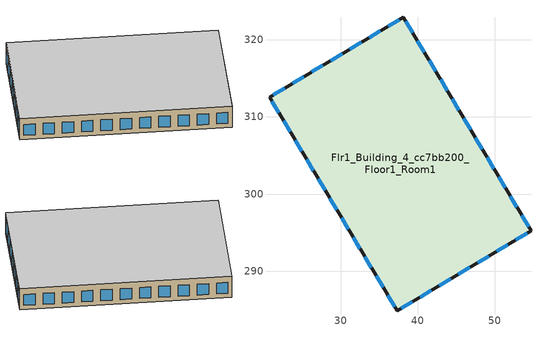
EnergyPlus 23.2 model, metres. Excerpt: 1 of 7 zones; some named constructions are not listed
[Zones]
Flr1_Building_4_cc7bb200_Floor1_Room1
 floor outside (Floor_DesignBuilder): 38.16,322.95 54.71,295.23 37.34,284.85 20.79,312.57 z0
 wall outside (Brick 220mm): 37.34,284.85 54.71,295.23 38.16,322.95 20.79,312.57 37.34,284.85 z0:3.9
 window (U 0.45 SHGC 0.25 Simple Glazing Window): 37.86,285.16 39.31,286.03 / 40.34,286.64 41.79,287.51 / 42.82,288.12 44.27,288.99 / 45.3,289.61 46.75,290.47 / 47.78,291.09 49.23,291.96 / 50.26,292.57 51.72,293.44 / 52.75,294.05 54.2,294.92 / 54.4,295.75 53.52,297.22 / 52.9,298.27 52.02,299.74 / 39.35,320.95 38.47,322.42 / 51.39,300.79 50.51,302.26 / 49.89,303.31 49.01,304.78 / 48.38,305.83 47.5,307.3 / 46.88,308.35 46,309.82 / 45.37,310.87 44.49,312.34 / 43.87,313.39 42.99,314.86 / 42.36,315.91 41.48,317.38 / 40.86,318.43 39.98,319.9 / 37.64,322.64 36.19,321.77 / 35.16,321.16 33.71,320.29 / 32.68,319.67 31.23,318.81 / 30.2,318.19 28.75,317.33 / 27.72,316.71 26.26,315.84 / 25.23,315.23 23.78,314.36 / 22.75,313.75 21.3,312.88 / 21.1,312.05 21.98,310.57 / 22.6,309.53 23.48,308.05 / 36.15,286.85 37.03,285.38 / 24.11,307.01 24.99,305.53 / 25.61,304.49 26.49,303.01 / 27.12,301.97 28,300.49 / 28.62,299.45 29.5,297.97 / 30.13,296.93 31.01,295.46 / 31.63,294.41 32.51,292.94 / 33.14,291.89 34.02,290.42 / 34.64,289.37 35.52,287.9 z0.8:2.8
 ceiling to Flr2_Building_4_cc7bb200_Floor1_Room1 (Generic Interior Ceiling): 20.79,312.57 37.34,284.85 54.71,295.23 38.16,322.95 z3.9
[SizingPeriod:DesignDay] Day of Month=21; Dry-Bulb Temperature Range Modifier Type=DefaultMultipliers; Barometric Pressure {Pa}=101282; Rain Indicator=No; Snow Indicator=No; Daylight Saving Time Indicator=No; Begin Environment Reset Mode=FullResetAtBeginEnvironment
Name | Month | Day Type | Maximum Dry-Bulb Temperature {C} | Daily Dry-Bulb Temperature Range {deltaC} | Humidity Condition Type | Wetbulb or DewPoint at Maximum Dry-Bulb {C} | Wind Speed {m/s} | Wind Direction {deg} | Solar Model Indicator | Sky Clearness
Nha.Be Ann Htg 99.6% Condns DB | 1 | WinterDesignDay | 21.4 | 0 | Wetbulb | 21.4 | 0.6 | 0 | ASHRAEClearSky | 0
Nha.Be Ann Htg Wind 99.6% Condns WS=>MCDB | 1 | WinterDesignDay | 29.4 | 0 | Wetbulb | 29.4 | 5.4 | 0 | ASHRAEClearSky | 0
Nha.Be Ann Hum_n 99.6% Condns DP=>MCDB | 1 | WinterDesignDay | 26.3 | 0 | Dewpoint | 16.4 | 0.6 | 0 | ASHRAEClearSky | 0
Nha.Be April .4% Condns DB=>MCWB | 4 | SummerDesignDay | 35.1 | 6.7 | Wetbulb | 25.9 | 1.9 | 180 | ASHRAETau2017
Nha.Be April .4% Condns WB=>MCDB | 4 | SummerDesignDay | 31.6 | 6.7 | Wetbulb | 27.6 | 1.9 | 180 | ASHRAETau2017
Nha.Be August .4% Condns DB=>MCWB | 8 | SummerDesignDay | 33.9 | 6.5 | Wetbulb | 26.3 | 1.4 | 180 | ASHRAETau2017
Nha.Be August .4% Condns WB=>MCDB | 8 | SummerDesignDay | 31.7 | 6.5 | Wetbulb | 27.4 | 1.4 | 180 | ASHRAETau2017
Nha.Be December .4% Condns DB=>MCWB | 12 | SummerDesignDay | 33 | 6.7 | Wetbulb | 25.2 | 1.1 | 180 | ASHRAETau2017
Nha.Be December .4% Condns WB=>MCDB | 12 | SummerDesignDay | 30.6 | 6.7 | Wetbulb | 26.6 | 1.1 | 180 | ASHRAETau2017
Nha.Be February .4% Condns DB=>MCWB | 2 | SummerDesignDay | 33.4 | 8.1 | Wetbulb | 24.1 | 1.6 | 180 | ASHRAETau2017
Nha.Be February .4% Condns WB=>MCDB | 2 | SummerDesignDay | 30.8 | 8.1 | Wetbulb | 25.6 | 1.6 | 180 | ASHRAETau2017
Nha.Be January .4% Condns DB=>MCWB | 1 | SummerDesignDay | 33 | 7.4 | Wetbulb | 24 | 1.2 | 180 | ASHRAETau2017
Nha.Be January .4% Condns WB=>MCDB | 1 | SummerDesignDay | 30.5 | 7.4 | Wetbulb | 25.9 | 1.2 | 180 | ASHRAETau2017
Nha.Be July .4% Condns DB=>MCWB | 7 | SummerDesignDay | 34 | 6.3 | Wetbulb | 26.5 | 1.4 | 180 | ASHRAETau2017
Nha.Be July .4% Condns WB=>MCDB | 7 | SummerDesignDay | 31.5 | 6.3 | Wetbulb | 27.6 | 1.4 | 180 | ASHRAETau2017
Nha.Be June .4% Condns DB=>MCWB | 6 | SummerDesignDay | 34.7 | 6.8 | Wetbulb | 26.5 | 1.2 | 180 | ASHRAETau2017
Nha.Be June .4% Condns WB=>MCDB | 6 | SummerDesignDay | 31.6 | 6.8 | Wetbulb | 27.7 | 1.2 | 180 | ASHRAETau2017
Nha.Be March .4% Condns DB=>MCWB | 3 | SummerDesignDay | 34.3 | 7.4 | Wetbulb | 24.7 | 2 | 180 | ASHRAETau2017
Nha.Be March .4% Condns WB=>MCDB | 3 | SummerDesignDay | 30.9 | 7.4 | Wetbulb | 26.4 | 2 | 180 | ASHRAETau2017
Nha.Be May .4% Condns DB=>MCWB | 5 | SummerDesignDay | 35.5 | 6.8 | Wetbulb | 26.6 | 1.3 | 180 | ASHRAETau2017
Nha.Be May .4% Condns WB=>MCDB | 5 | SummerDesignDay | 31.8 | 6.8 | Wetbulb | 28 | 1.3 | 180 | ASHRAETau2017
Nha.Be November .4% Condns DB=>MCWB | 11 | SummerDesignDay | 33.2 | 6.2 | Wetbulb | 25.7 | 1 | 180 | ASHRAETau2017
Nha.Be November .4% Condns WB=>MCDB | 11 | SummerDesignDay | 31.1 | 6.2 | Wetbulb | 27 | 1 | 180 | ASHRAETau2017
Nha.Be October .4% Condns DB=>MCWB | 10 | SummerDesignDay | 33.2 | 6.1 | Wetbulb | 25.9 | 1 | 180 | ASHRAETau2017
Nha.Be October .4% Condns WB=>MCDB | 10 | SummerDesignDay | 31 | 6.1 | Wetbulb | 27.2 | 1 | 180 | ASHRAETau2017
Nha.Be September .4% Condns DB=>MCWB | 9 | SummerDesignDay | 33.6 | 6.3 | Wetbulb | 26.5 | 1.2 | 180 | ASHRAETau2017
Nha.Be September .4% Condns WB=>MCDB | 9 | SummerDesignDay | 31.4 | 6.3 | Wetbulb | 27.5 | 1.2 | 180 | ASHRAETau2017
[ZoneHVAC:PackagedTerminalHeatPump] Availability Schedule=Always On Discrete; Cooling Supply Air Flow Rate {m3/s}=Autosize; Heating Supply Air Flow Rate {m3/s}=Autosize; No Load Supply Air Flow Rate {m3/s}=Autosize; Cooling Outdoor Air Flow Rate {m3/s}=Autosize; Heating Outdoor Air Flow Rate {m3/s}=Autosize; No Load Outdoor Air Flow Rate {m3/s}=Autosize; Heating Convergence Tolerance=0.001; Cooling Convergence Tolerance=0.001; Maximum Supply Air Temperature from Supplemental Heater {C}=Autosize; Maximum Outdoor Dry-Bulb Temperature for Supplemental Heater Operation {C}=21; Fan Placement=DrawThrough; Supply Air Fan Operating Mode Schedule=Always Off Discrete
Name | Supply Air Fan | Heating Coil | Cooling Coil | Supplemental Heating Coil
Flr1_Building_3_354f6b61_Floor1_Room1 PTHP | Flr1_Building_3_354f6b61_Floor1_Room1 PTHP Fan | Flr1_Building_3_354f6b61_Floor1_Room1 PTHP Htg Coil | Flr1_Building_3_354f6b61_Floor1_Room1 PTHP Clg Coil | Flr1_Building_3_354f6b61_Floor1_Room1 PTHP Supplemental Htg Coil
Flr1_Building_4_cc7bb200_Floor1_Room1 PTHP | Flr1_Building_4_cc7bb200_Floor1_Room1 PTHP Fan | Flr1_Building_4_cc7bb200_Floor1_Room1 PTHP Htg Coil | Flr1_Building_4_cc7bb200_Floor1_Room1 PTHP Clg Coil | Flr1_Building_4_cc7bb200_Floor1_Room1 PTHP Supplemental Htg Coil
Flr2_Building_3_354f6b61_Floor1_Room1 PTHP | Flr2_Building_3_354f6b61_Floor1_Room1 PTHP Fan | Flr2_Building_3_354f6b61_Floor1_Room1 PTHP Htg Coil | Flr2_Building_3_354f6b61_Floor1_Room1 PTHP Clg Coil | Flr2_Building_3_354f6b61_Floor1_Room1 PTHP Supplemental Htg Coil
Flr2_Building_4_cc7bb200_Floor1_Room1 PTHP | Flr2_Building_4_cc7bb200_Floor1_Room1 PTHP Fan | Flr2_Building_4_cc7bb200_Floor1_Room1 PTHP Htg Coil | Flr2_Building_4_cc7bb200_Floor1_Room1 PTHP Clg Coil | Flr2_Building_4_cc7bb200_Floor1_Room1 PTHP Supplemental Htg Coil
Flr3_Building_3_354f6b61_Floor1_Room1 PTHP | Flr3_Building_3_354f6b61_Floor1_Room1 PTHP Fan | Flr3_Building_3_354f6b61_Floor1_Room1 PTHP Htg Coil | Flr3_Building_3_354f6b61_Floor1_Room1 PTHP Clg Coil | Flr3_Building_3_354f6b61_Floor1_Room1 PTHP Supplemental Htg Coil
Flr4_Building_3_354f6b61_Floor1_Room1 PTHP | Flr4_Building_3_354f6b61_Floor1_Room1 PTHP Fan | Flr4_Building_3_354f6b61_Floor1_Room1 PTHP Htg Coil | Flr4_Building_3_354f6b61_Floor1_Room1 PTHP Clg Coil | Flr4_Building_3_354f6b61_Floor1_Room1 PTHP Supplemental Htg Coil
[Fan:OnOff] Availability Schedule=Always On Discrete; Fan Total Efficiency=0.52; Pressure Rise {Pa}=331.288; Maximum Flow Rate {m3/s}=Autosize; Motor Efficiency=0.8; Motor In Airstream Fraction=1
Name | Fan Power Ratio Function of Speed Ratio Curve | Fan Efficiency Ratio Function of Speed Ratio Curve
Flr1_Building_3_354f6b61_Floor1_Room1 PTHP Fan | Fan On Off Power Curve | Fan On Off Efficiency Curve
Flr1_Building_4_cc7bb200_Floor1_Room1 PTHP Fan | Fan On Off Power Curve 4 | Fan On Off Efficiency Curve 4
Flr2_Building_3_354f6b61_Floor1_Room1 PTHP Fan | Fan On Off Power Curve 1 | Fan On Off Efficiency Curve 1
Flr2_Building_4_cc7bb200_Floor1_Room1 PTHP Fan | Fan On Off Power Curve 5 | Fan On Off Efficiency Curve 5
Flr3_Building_3_354f6b61_Floor1_Room1 PTHP Fan | Fan On Off Power Curve 2 | Fan On Off Efficiency Curve 2
Flr4_Building_3_354f6b61_Floor1_Room1 PTHP Fan | Fan On Off Power Curve 3 | Fan On Off Efficiency Curve 3
[Coil:Heating:DX:SingleSpeed] Availability Schedule=Always On Discrete; Gross Rated Heating Capacity {W}=Autosize; Gross Rated Heating COP {W/W}=3.3; Rated Air Flow Rate {m3/s}=Autosize; Rated Supply Fan Power Per Volume Flow Rate 2017 {W/(m3/s)}=773.3; Rated Supply Fan Power Per Volume Flow Rate 2023 {W/(m3/s)}=934.4; Minimum Outdoor Dry-Bulb Temperature for Compressor Operation {C}=-8; Maximum Outdoor Dry-Bulb Temperature for Defrost Operation {C}=5; Crankcase Heater Capacity {W}=0; Maximum Outdoor Dry-Bulb Temperature for Crankcase Heater Operation {C}=10; Defrost Strategy=ReverseCycle; Defrost Control=OnDemand; Defrost Time Period Fraction=0.166667; Resistive Defrost Heater Capacity {W}=2000
Name | Heating Capacity Function of Temperature Curve | Heating Capacity Function of Flow Fraction Curve | Energy Input Ratio Function of Temperature Curve | Energy Input Ratio Function of Flow Fraction Curve | Part Load Fraction Correlation Curve | Defrost Energy Input Ratio Function of Temperature Curve
Flr1_Building_3_354f6b61_Floor1_Room1 PTHP Htg Coil | Flr1_Building_3_354f6b61_Floor1_Room1 PTHP Htg Coil Htg Cap Func of Temp Curve | Flr1_Building_3_354f6b61_Floor1_Room1 PTHP Htg Coil Htg Cap Func of Flow Frac Curve | Flr1_Building_3_354f6b61_Floor1_Room1 PTHP Htg Coil EIR Func of Temp Curve | Flr1_Building_3_354f6b61_Floor1_Room1 PTHP Htg Coil EIR Func of Flow Frac Curve | Flr1_Building_3_354f6b61_Floor1_Room1 PTHP Htg Coil PLR Correlation Curve | Flr1_Building_3_354f6b61_Floor1_Room1 PTHP Htg Coil Defrost EIR Func of Temp Curve
Flr1_Building_4_cc7bb200_Floor1_Room1 PTHP Htg Coil | Flr1_Building_4_cc7bb200_Floor1_Room1 PTHP Htg Coil Htg Cap Func of Temp Curve | Flr1_Building_4_cc7bb200_Floor1_Room1 PTHP Htg Coil Htg Cap Func of Flow Frac Curve | Flr1_Building_4_cc7bb200_Floor1_Room1 PTHP Htg Coil EIR Func of Temp Curve | Flr1_Building_4_cc7bb200_Floor1_Room1 PTHP Htg Coil EIR Func of Flow Frac Curve | Flr1_Building_4_cc7bb200_Floor1_Room1 PTHP Htg Coil PLR Correlation Curve | Flr1_Building_4_cc7bb200_Floor1_Room1 PTHP Htg Coil Defrost EIR Func of Temp Curve
Flr2_Building_3_354f6b61_Floor1_Room1 PTHP Htg Coil | Flr2_Building_3_354f6b61_Floor1_Room1 PTHP Htg Coil Htg Cap Func of Temp Curve | Flr2_Building_3_354f6b61_Floor1_Room1 PTHP Htg Coil Htg Cap Func of Flow Frac Curve | Flr2_Building_3_354f6b61_Floor1_Room1 PTHP Htg Coil EIR Func of Temp Curve | Flr2_Building_3_354f6b61_Floor1_Room1 PTHP Htg Coil EIR Func of Flow Frac Curve | Flr2_Building_3_354f6b61_Floor1_Room1 PTHP Htg Coil PLR Correlation Curve | Flr2_Building_3_354f6b61_Floor1_Room1 PTHP Htg Coil Defrost EIR Func of Temp Curve
Flr2_Building_4_cc7bb200_Floor1_Room1 PTHP Htg Coil | Flr2_Building_4_cc7bb200_Floor1_Room1 PTHP Htg Coil Htg Cap Func of Temp Curve | Flr2_Building_4_cc7bb200_Floor1_Room1 PTHP Htg Coil Htg Cap Func of Flow Frac Curve | Flr2_Building_4_cc7bb200_Floor1_Room1 PTHP Htg Coil EIR Func of Temp Curve | Flr2_Building_4_cc7bb200_Floor1_Room1 PTHP Htg Coil EIR Func of Flow Frac Curve | Flr2_Building_4_cc7bb200_Floor1_Room1 PTHP Htg Coil PLR Correlation Curve | Flr2_Building_4_cc7bb200_Floor1_Room1 PTHP Htg Coil Defrost EIR Func of Temp Curve
Flr3_Building_3_354f6b61_Floor1_Room1 PTHP Htg Coil | Flr3_Building_3_354f6b61_Floor1_Room1 PTHP Htg Coil Htg Cap Func of Temp Curve | Flr3_Building_3_354f6b61_Floor1_Room1 PTHP Htg Coil Htg Cap Func of Flow Frac Curve | Flr3_Building_3_354f6b61_Floor1_Room1 PTHP Htg Coil EIR Func of Temp Curve | Flr3_Building_3_354f6b61_Floor1_Room1 PTHP Htg Coil EIR Func of Flow Frac Curve | Flr3_Building_3_354f6b61_Floor1_Room1 PTHP Htg Coil PLR Correlation Curve | Flr3_Building_3_354f6b61_Floor1_Room1 PTHP Htg Coil Defrost EIR Func of Temp Curve
Flr4_Building_3_354f6b61_Floor1_Room1 PTHP Htg Coil | Flr4_Building_3_354f6b61_Floor1_Room1 PTHP Htg Coil Htg Cap Func of Temp Curve | Flr4_Building_3_354f6b61_Floor1_Room1 PTHP Htg Coil Htg Cap Func of Flow Frac Curve | Flr4_Building_3_354f6b61_Floor1_Room1 PTHP Htg Coil EIR Func of Temp Curve | Flr4_Building_3_354f6b61_Floor1_Room1 PTHP Htg Coil EIR Func of Flow Frac Curve | Flr4_Building_3_354f6b61_Floor1_Room1 PTHP Htg Coil PLR Correlation Curve | Flr4_Building_3_354f6b61_Floor1_Room1 PTHP Htg Coil Defrost EIR Func of Temp Curve
[Coil:Cooling:DX:SingleSpeed] Availability Schedule=Always On Discrete; Gross Rated Total Cooling Capacity {W}=Autosize; Gross Rated Sensible Heat Ratio=Autosize; Gross Rated Cooling COP {W/W}=3; Rated Air Flow Rate {m3/s}=Autosize; Rated Evaporator Fan Power Per Volume Flow Rate 2017 {W/(m3/s)}=773.3; Rated Evaporator Fan Power Per Volume Flow Rate 2023 {W/(m3/s)}=934.4; Minimum Outdoor Dry-Bulb Temperature for Compressor Operation {C}=-25; Nominal Time for Condensate Removal to Begin {s}=0; Ratio of Initial Moisture Evaporation Rate and Steady State Latent Capacity=0; Maximum Cycling Rate {cycles/hr}=0; Latent Capacity Time Constant {s}=0; Condenser Type=AirCooled; Evaporative Condenser Effectiveness=0.9; Evaporative Condenser Air Flow Rate {m3/s}=Autosize; Evaporative Condenser Pump Rated Power Consumption {W}=Autosize; Crankcase Heater Capacity {W}=0; Maximum Outdoor Dry-Bulb Temperature for Crankcase Heater Operation {C}=10; Basin Heater Capacity {W/K}=0; Basin Heater Setpoint Temperature {C}=2
Name | Total Cooling Capacity Function of Temperature Curve | Total Cooling Capacity Function of Flow Fraction Curve | Energy Input Ratio Function of Temperature Curve | Energy Input Ratio Function of Flow Fraction Curve | Part Load Fraction Correlation Curve
Flr1_Building_3_354f6b61_Floor1_Room1 PTHP Clg Coil | Curve Biquadratic 3 | Curve Quadratic 6 | Curve Biquadratic 4 | Curve Quadratic 7 | Curve Quadratic 8
Flr1_Building_4_cc7bb200_Floor1_Room1 PTHP Clg Coil | Curve Biquadratic 19 | Curve Quadratic 38 | Curve Biquadratic 20 | Curve Quadratic 39 | Curve Quadratic 40
Flr2_Building_3_354f6b61_Floor1_Room1 PTHP Clg Coil | Curve Biquadratic 7 | Curve Quadratic 14 | Curve Biquadratic 8 | Curve Quadratic 15 | Curve Quadratic 16
Flr2_Building_4_cc7bb200_Floor1_Room1 PTHP Clg Coil | Curve Biquadratic 23 | Curve Quadratic 46 | Curve Biquadratic 24 | Curve Quadratic 47 | Curve Quadratic 48
Flr3_Building_3_354f6b61_Floor1_Room1 PTHP Clg Coil | Curve Biquadratic 11 | Curve Quadratic 22 | Curve Biquadratic 12 | Curve Quadratic 23 | Curve Quadratic 24
Flr4_Building_3_354f6b61_Floor1_Room1 PTHP Clg Coil | Curve Biquadratic 15 | Curve Quadratic 30 | Curve Biquadratic 16 | Curve Quadratic 31 | Curve Quadratic 32
[Coil:Heating:Electric] Availability Schedule=Always On Discrete; Efficiency=1; Nominal Capacity {W}=Autosize
Flr1_Building_3_354f6b61_Floor1_Room1 PTHP Supplemental Htg Coil; Flr1_Building_4_cc7bb200_Floor1_Room1 PTHP Supplemental Htg Coil; Flr2_Building_3_354f6b61_Floor1_Room1 PTHP Supplemental Htg Coil; Flr2_Building_4_cc7bb200_Floor1_Room1 PTHP Supplemental Htg Coil; Flr3_Building_3_354f6b61_Floor1_Room1 PTHP Supplemental Htg Coil; Flr4_Building_3_354f6b61_Floor1_Room1 PTHP Supplemental Htg Coil
[Generator:PVWatts] Array Type=FixedRoofMounted; System Losses=0.14; Array Geometry Type=Surface; Ground Coverage Ratio=0.4
Name | DC System Capacity {W} | Module Type | Surface
Rooftop Array1..PV1_ee90b91d | 73656 | Premium | PV1_ee90b91d
Rooftop Array 2..PV2_125f58fc | 73656 | Standard | PV2_125f58fc
Rooftop Array 3..PV3_df3c760f | 36828 | Standard | PV3_df3c760f
Rooftop Array 4..PV4_410861d3 | 36828 | Standard | PV4_410861d3
Rooftop Array 5..PV5_8a565781 | 97416 | Standard | PV5_8a565781
Rooftop Array 6..PV6_24701d1d | 97416 | Standard | PV6_24701d1d
Rooftop Array 7..PV7_8fabb36e | 69695 | Standard | PV7_8fabb36e
Rooftop Array 8..PV8_24d1f98b | 69695 | Standard | PV8_24d1f98b
[ElectricLoadCenter:Inverter:PVWatts]
Electric Load Center Inverter PVWatts 1: DC to AC Size Ratio=0.96; Inverter Efficiency=0.96
[ElectricLoadCenter:Distribution]
Model Load Center Distribution: Generator List=Model Load Center Distribution Generators; Generator Operation Scheme Type=Baseload; Electrical Buss Type=DirectCurrentWithInverter; Inverter=Electric Load Center Inverter PVWatts 1
[ElectricLoadCenter:Generators]
Model Load Center Distribution Generators: Generator Name 1=Rooftop Array1..PV1_ee90b91d; Generator Object Type 1=Generator:PVWatts; Generator Rated Electric Power Output 1 {W}=73656; Generator Name 2=Rooftop Array 2..PV2_125f58fc; Generator Object Type 2=Generator:PVWatts; Generator Rated Electric Power Output 2 {W}=73656; Generator Name 3=Rooftop Array 3..PV3_df3c760f; Generator Object Type 3=Generator:PVWatts; Generator Rated Electric Power Output 3 {W}=36828; Generator Name 4=Rooftop Array 4..PV4_410861d3; Generator Object Type 4=Generator:PVWatts; Generator Rated Electric Power Output 4 {W}=36828; Generator Name 5=Rooftop Array 5..PV5_8a565781; Generator Object Type 5=Generator:PVWatts; Generator Rated Electric Power Output 5 {W}=97416; Generator Name 6=Rooftop Array 6..PV6_24701d1d; Generator Object Type 6=Generator:PVWatts; Generator Rated Electric Power Output 6 {W}=97416; Generator Name 7=Rooftop Array 7..PV7_8fabb36e; Generator Object Type 7=Generator:PVWatts; Generator Rated Electric Power Output 7 {W}=69695; Generator Name 8=Rooftop Array 8..PV8_24d1f98b; Generator Object Type 8=Generator:PVWatts; Generator Rated Electric Power Output 8 {W}=69695
[Schedule:Constant]
Name | Hourly Value
Always On Discrete | 1
Always Off Discrete | 0
[Curve:Exponent] Coefficient1 Constant=1; Coefficient2 Constant=0; Coefficient3 Constant=0; Minimum Value of x {BasedOnField A2}=0; Maximum Value of x {BasedOnField A2}=1
Fan On Off Power Curve; Fan On Off Power Curve 4; Fan On Off Power Curve 1; Fan On Off Power Curve 5; Fan On Off Power Curve 2; Fan On Off Power Curve 3
[Curve:Cubic]
Name | Coefficient1 Constant | Coefficient2 x | Coefficient3 x**2 | Coefficient4 x**3 | Minimum Value of x {BasedOnField A2} | Maximum Value of x {BasedOnField A2}
Fan On Off Efficiency Curve; Fan On Off Efficiency Curve 4; Fan On Off Efficiency Curve 1; Fan On Off Efficiency Curve 5; Fan On Off Efficiency Curve 2; Fan On Off Efficiency Curve 3 | 1 | 0 | 0 | 0 | 0 | 1
Flr1_Building_3_354f6b61_Floor1_Room1 PTHP Htg Coil Htg Cap Func of Temp Curve; Flr1_Building_4_cc7bb200_Floor1_Room1 PTHP Htg Coil Htg Cap Func of Temp Curve; Flr2_Building_3_354f6b61_Floor1_Room1 PTHP Htg Coil Htg Cap Func of Temp Curve; Flr2_Building_4_cc7bb200_Floor1_Room1 PTHP Htg Coil Htg Cap Func of Temp Curve; Flr3_Building_3_354f6b61_Floor1_Room1 PTHP Htg Coil Htg Cap Func of Temp Curve; Flr4_Building_3_354f6b61_Floor1_Room1 PTHP Htg Coil Htg Cap Func of Temp Curve | 0.758746 | 0.027626 | 0.000148716 | 3.4992e-06 | -20 | 20
Flr1_Building_3_354f6b61_Floor1_Room1 PTHP Htg Coil Htg Cap Func of Flow Frac Curve; Flr1_Building_4_cc7bb200_Floor1_Room1 PTHP Htg Coil Htg Cap Func of Flow Frac Curve; Flr2_Building_3_354f6b61_Floor1_Room1 PTHP Htg Coil Htg Cap Func of Flow Frac Curve; Flr2_Building_4_cc7bb200_Floor1_Room1 PTHP Htg Coil Htg Cap Func of Flow Frac Curve; Flr3_Building_3_354f6b61_Floor1_Room1 PTHP Htg Coil Htg Cap Func of Flow Frac Curve; Flr4_Building_3_354f6b61_Floor1_Room1 PTHP Htg Coil Htg Cap Func of Flow Frac Curve | 0.84 | 0.16 | 0 | 0 | 0.5 | 1.5
Flr1_Building_3_354f6b61_Floor1_Room1 PTHP Htg Coil EIR Func of Temp Curve; Flr1_Building_4_cc7bb200_Floor1_Room1 PTHP Htg Coil EIR Func of Temp Curve; Flr2_Building_3_354f6b61_Floor1_Room1 PTHP Htg Coil EIR Func of Temp Curve; Flr2_Building_4_cc7bb200_Floor1_Room1 PTHP Htg Coil EIR Func of Temp Curve; Flr3_Building_3_354f6b61_Floor1_Room1 PTHP Htg Coil EIR Func of Temp Curve; Flr4_Building_3_354f6b61_Floor1_Room1 PTHP Htg Coil EIR Func of Temp Curve | 1.19248 | -0.0300438 | 0.00103745 | -2.3328e-05 | -20 | 20
[Curve:Quadratic]
Name | Coefficient1 Constant | Coefficient2 x | Coefficient3 x**2 | Minimum Value of x {BasedOnField A2} | Maximum Value of x {BasedOnField A2}
Flr1_Building_3_354f6b61_Floor1_Room1 PTHP Htg Coil EIR Func of Flow Frac Curve; Flr1_Building_4_cc7bb200_Floor1_Room1 PTHP Htg Coil EIR Func of Flow Frac Curve; Flr2_Building_3_354f6b61_Floor1_Room1 PTHP Htg Coil EIR Func of Flow Frac Curve; Flr2_Building_4_cc7bb200_Floor1_Room1 PTHP Htg Coil EIR Func of Flow Frac Curve; Flr3_Building_3_354f6b61_Floor1_Room1 PTHP Htg Coil EIR Func of Flow Frac Curve; Flr4_Building_3_354f6b61_Floor1_Room1 PTHP Htg Coil EIR Func of Flow Frac Curve | 1.3824 | -0.4336 | 0.0512 | 0 | 1
Flr1_Building_3_354f6b61_Floor1_Room1 PTHP Htg Coil PLR Correlation Curve; Curve Quadratic 8; Flr1_Building_4_cc7bb200_Floor1_Room1 PTHP Htg Coil PLR Correlation Curve; Curve Quadratic 40; Flr2_Building_3_354f6b61_Floor1_Room1 PTHP Htg Coil PLR Correlation Curve; Curve Quadratic 16; Flr2_Building_4_cc7bb200_Floor1_Room1 PTHP Htg Coil PLR Correlation Curve; Curve Quadratic 48; Flr3_Building_3_354f6b61_Floor1_Room1 PTHP Htg Coil PLR Correlation Curve; Curve Quadratic 24; Flr4_Building_3_354f6b61_Floor1_Room1 PTHP Htg Coil PLR Correlation Curve; Curve Quadratic 32 | 0.85 | 0.15 | 0 | 0 | 1
Curve Quadratic 6; Curve Quadratic 38; Curve Quadratic 14; Curve Quadratic 46; Curve Quadratic 22; Curve Quadratic 30 | 0.8 | 0.2 | 0 | 0.5 | 1.5
Curve Quadratic 7; Curve Quadratic 39; Curve Quadratic 15; Curve Quadratic 47; Curve Quadratic 23; Curve Quadratic 31 | 1.156 | -0.1816 | 0.0256 | 0.5 | 1.5
[Curve:Biquadratic]
Name | Coefficient1 Constant | Coefficient2 x | Coefficient3 x**2 | Coefficient4 y | Coefficient5 y**2 | Coefficient6 x*y | Minimum Value of x {BasedOnField A2} | Maximum Value of x {BasedOnField A2} | Minimum Value of y {BasedOnField A3} | Maximum Value of y {BasedOnField A3}
Flr1_Building_3_354f6b61_Floor1_Room1 PTHP Htg Coil Defrost EIR Func of Temp Curve; Flr1_Building_4_cc7bb200_Floor1_Room1 PTHP Htg Coil Defrost EIR Func of Temp Curve; Flr2_Building_3_354f6b61_Floor1_Room1 PTHP Htg Coil Defrost EIR Func of Temp Curve; Flr2_Building_4_cc7bb200_Floor1_Room1 PTHP Htg Coil Defrost EIR Func of Temp Curve; Flr3_Building_3_354f6b61_Floor1_Room1 PTHP Htg Coil Defrost EIR Func of Temp Curve; Flr4_Building_3_354f6b61_Floor1_Room1 PTHP Htg Coil Defrost EIR Func of Temp Curve | 0.297145 | 0.0430933 | -0.000748766 | 0.00597727 | 0.000482112 | -0.000956448 | -23.3333 | 29.44444 | -23.3333 | 29.44444
Curve Biquadratic 3; Curve Biquadratic 19; Curve Biquadratic 7; Curve Biquadratic 23; Curve Biquadratic 11; Curve Biquadratic 15 | 0.766956 | 0.0107756 | -4.14703e-05 | 0.00134961 | -0.000261144 | 0.000457488 | 12.78 | 23.89 | 21.1 | 46.1
Curve Biquadratic 4; Curve Biquadratic 20; Curve Biquadratic 8; Curve Biquadratic 24; Curve Biquadratic 12; Curve Biquadratic 16 | 0.297145 | 0.0430933 | -0.000748766 | 0.00597727 | 0.000482112 | -0.000956448 | 12.78 | 23.89 | 21.1 | 46.1
